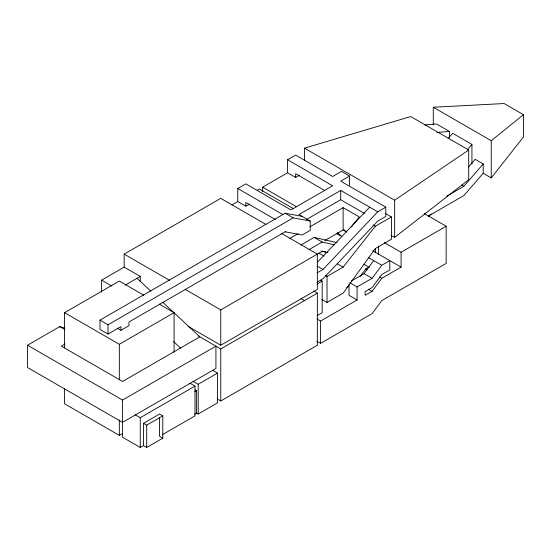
<?xml version="1.0" encoding="UTF-8"?>
<svg xmlns="http://www.w3.org/2000/svg" width="551" height="551" viewBox="0 0 551 551"><rect width="100%" height="100%" fill="white"/><g stroke="black" fill="none" stroke-linecap="round" stroke-linejoin="round"><path stroke-width="0.83" d="M385.569 213.554L391.424 216.936L391.424 239.244L375.327 248.542L343.121 293.16L327.025 302.458L321.901 299.503M360.072 276.526L365.664 268.991L368.633 267.276M351.173 281.079L364.053 273.64L373.716 260.63M349.761 282.739L357.076 286.968L372.104 278.289L381.767 265.272L389.812 260.63L389.812 269.921L381.767 274.57L372.104 287.588L365.127 291.61L365.127 295.329L372.104 291.3L381.767 278.289L401.087 267.132L401.087 252.262L446.165 226.234L446.165 263.419L381.767 300.598L372.104 313.615L320.579 343.356L316.894 341.227M351.304 226.991L359.224 216.936L343.121 207.644L309.814 226.874M325.558 275.583L327.025 276.43L343.121 267.132L375.327 226.234L391.424 216.936M468.522 166.953L475.148 159.301L483.199 163.95L483.199 173.248L491.251 177.897L523.45 136.992L523.45 114.684L504.131 103.533L433.286 107.245L433.286 124.994M448.128 138.453L452.605 133.273L471.925 144.431L471.925 164.164M467.448 149.603L471.925 144.431M428.809 216.536L431.047 213.946M446.833 196.101L463.88 186.259L483.199 163.95M483.199 173.248L463.88 195.557L428.306 216.095M317.3 262.331L369.687 207.176M317.142 272.835L322.996 269.46L377.738 211.825L385.79 207.176L385.79 216.474L377.738 221.123L322.996 278.751L317.142 282.133M491.251 177.897L491.251 140.712L523.45 114.684M390.983 235.277L394.647 237.385L468.708 179.757L468.708 150.01L410.743 116.543L304.483 148.15L304.483 160.823M394.647 237.385L394.647 200.206L468.708 150.01M101.611 292.161L101.611 280.149L124.154 267.132L124.154 254.121L220.758 198.346L265.837 224.374M249.472 204.077L245.815 206.191L237.763 201.542L237.763 188.525L245.815 183.882L290.894 209.91L332.659 185.797L287.574 159.769L287.574 172.78L262.62 187.188L262.62 191.479M287.574 159.769L295.625 155.12L332.659 176.499L341.51 171.389L349.561 176.038L349.561 185.329M231.957 204.889L237.763 201.542M257.255 190.288L259.397 189.048L293.346 208.65M287.574 172.78L295.625 177.429L299.283 175.321M64.584 348.005L64.584 312.679L119.326 281.079L143.735 295.171M125.146 285.149L140.257 276.43L140.257 281.575M27.55 345.215L122.542 400.06L215.93 346.145L215.93 368.454L122.542 422.369L27.55 367.524L27.55 345.215L59.749 326.626L64.687 328.052M117.273 328.231L120.931 330.345L120.931 326.626L108.051 334.064L100 329.415L100 320.117L285.163 213.216L302.168 216.412M349.561 176.038L340.711 181.148L385.79 207.176M65.018 344.031L61.361 346.145L122.542 381.471L199.827 336.854L162.779 302.299M100 320.117L108.051 324.766L293.208 217.865L310.22 221.061L310.22 230.359L302.168 235.008L285.163 231.813M377.738 211.825L340.711 190.446L298.945 214.553L310.22 221.061M285.721 231.489L128.982 321.977L128.982 325.696L120.931 330.345M306.273 219.622L340.711 199.737L364.487 213.471M289.826 238.411L297.967 233.714M64.584 312.679L119.326 344.285L174.068 312.679L174.068 352.213M300.908 245.023L314.139 237.385L337.26 242.729M308.959 249.672L322.19 242.034L334.574 244.899M324.828 240.511L343.121 229.953L346.779 232.061M185.088 289.303L220.758 309.896L322.19 251.332L327.969 252.668M317.066 284.034L322.19 281.079L322.19 312.686L317.066 315.64M187.96 326.282L220.758 345.215L317.362 289.44L317.362 254.121L281.258 233.273M198.463 336.062L220.758 348.935L317.362 293.16L317.362 345.215L220.758 400.99L217.101 398.876M346.703 287.381L348.845 286.141M135.091 414.738L140.257 417.72L194.999 386.12L194.999 415.867L162.524 434.608M193.008 381.251L198.215 384.261L217.535 373.103L217.535 402.85L198.215 414.008L196.604 413.078L194.675 414.194M64.584 388.338L64.584 403.78L119.326 435.386L122.281 433.678M194.675 391.878L196.604 390.769L196.604 413.078M143.474 445.607L143.474 423.299L159.576 414.008L162.793 415.867L162.793 438.176L146.697 447.467L143.474 445.607L140.257 447.467L122.542 437.246L122.542 400.06M317.004 318.981L320.579 321.047L357.076 299.978L357.076 286.968M143.474 423.299L146.697 425.158L162.793 415.867M424.821 124.946L436.509 123.982L449.389 131.42L449.389 137.426M436.867 132.454L449.389 131.42M321.653 251.022L325.786 251.972M433.286 107.245L491.251 140.712M461.683 184.991L463.88 186.259M424.353 213.636L446.165 226.234M304.483 148.15L394.647 200.206M324.511 190.391L295.625 173.71L295.625 177.429M373.13 224.966L375.327 226.234M384.364 242.605L401.087 252.262M262.62 187.188L296.562 206.79M372.8 250.801L401.087 267.132M336.682 233.672L339.905 235.532M368.509 257.627L381.767 265.272M285.163 213.216L293.208 217.865M237.763 188.525L282.849 214.553M364.053 264.342L369.253 267.345M314.139 237.385L322.19 242.034M365.664 268.991L367.124 269.838M379.57 277.022L381.767 278.289M275.438 219.573L245.815 202.472L245.815 206.191M364.053 273.64L372.104 278.289M318.974 253.191L324.091 256.146M337.267 263.757L343.121 267.132M368.447 289.192L372.104 291.3M317.142 266.078L322.996 269.46M357.076 299.978L349.024 295.329L349.024 284.757M320.71 280.225L322.19 281.079M313.643 291.018L317.362 293.16M300.901 298.532L304.483 300.598M124.154 254.121L169.481 280.287M124.154 267.132L140.257 276.43M159.273 304.138L174.068 312.679M101.611 280.149L111.86 286.065M212.417 370.148L217.535 373.103M189.833 383.138L194.999 386.12M195.144 389.922L196.604 390.769M59.749 326.626L64.915 329.608M162.793 438.176L159.576 436.316L159.576 417.438M137.034 278.289L150.85 291.169M173.599 341.565L180.508 348.005M344.21 229.884L346.007 231.702M337.618 232.522L341.813 236.758M378.544 246.008L378.544 254.459M375.327 248.542L375.327 252.833M343.121 207.644L343.121 229.953M340.711 190.446L340.711 199.737M327.025 276.43L327.025 302.458M320.579 321.047L320.579 343.356M220.758 309.896L220.758 345.215M220.758 348.935L220.758 400.99M198.215 384.261L198.215 414.008M146.697 425.158L146.697 447.467M140.257 417.72L140.257 447.467M119.326 344.285L119.326 379.611M119.326 419.938L119.326 435.386M108.051 324.766L108.051 334.064"/></g></svg>
